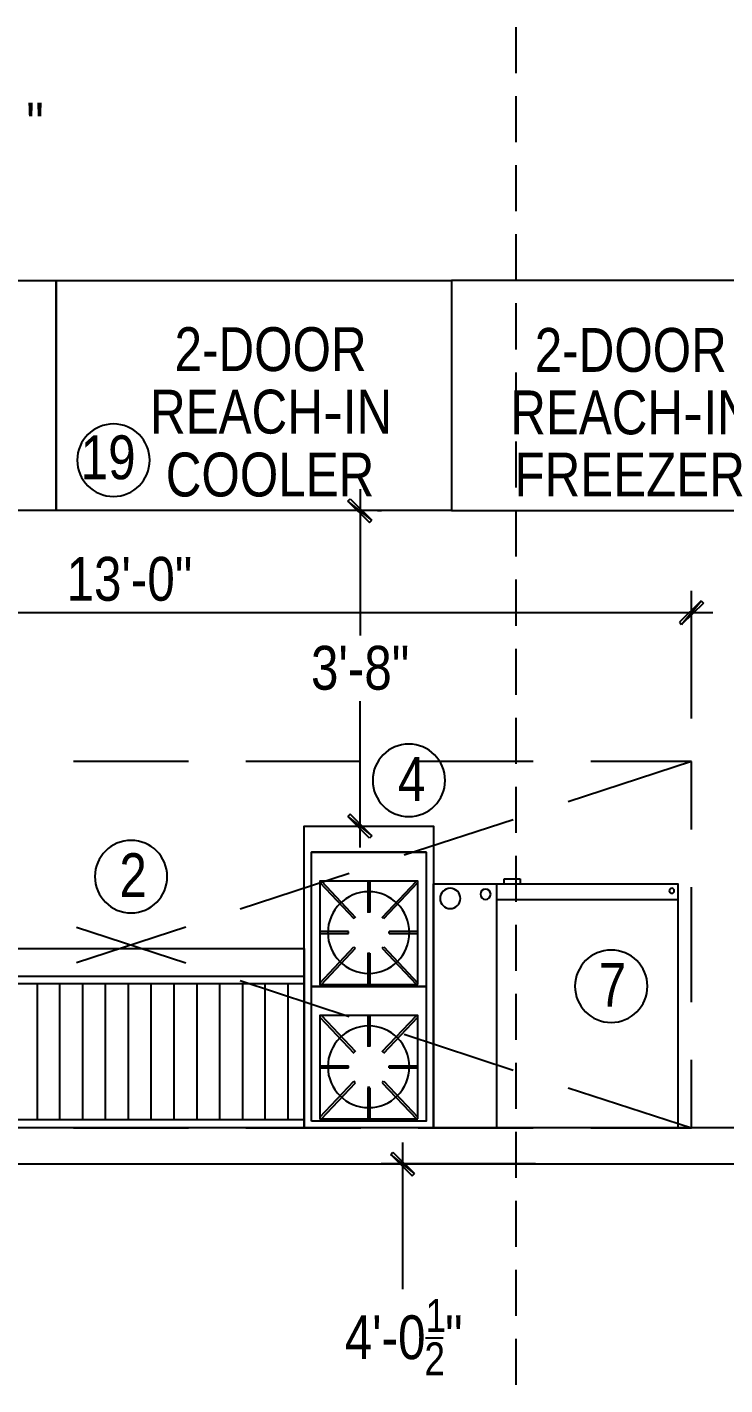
# Model space of a CAD drawing. Header units: millimetres. Extents: x -2604 to 15910, y -8758 to 4238.
# Drawn here: x 6103 to 8570, y -5001 to -205 of the extents above; entities that cross this region are included whole.
import ezdxf
from ezdxf.enums import TextEntityAlignment as Align

# ---------------------------------------------------------------- set-up
doc = ezdxf.new("R2010")
doc.units = ezdxf.units.MM
doc.layers.add('SOURCE_TEXT', color=7, linetype='Continuous')
doc.layers.add('SOURCE_TRACE', color=8, linetype='Continuous')

msp = doc.modelspace()

# ---------------------------------------------------------------- linework, layer by layer
at = {"layer": 'SOURCE_TRACE'}
for p, q in [((7831.3, -204.6), (7831.3, -367.1)), ((7831.3, -448.4), (7831.3, -611)), ((7831.3, -692.2), (7831.3, -854.8)), ((7831.3, -936.1), (7831.3, -1098.6)), ((7831.3, -1179.9), (7831.3, -1343.8)), ((7831.3, -1425.1), (7831.3, -1587.7)), ((7831.3, -1668.9), (7831.3, -1831.5)), ((7280, -1836.9), (7280, -2354.4)), ((7236.6, -1878.9), (7244.8, -1870.8)), ((7322, -1946.7), (7236.6, -1878.9)), ((7236.6, -1878.9), (7313.8, -1954.8)), ((7322, -1946.7), (7236.6, -1878.9)), ((7244.8, -1870.8), (7322, -1946.7)), ((7342.3, -1912.8), (7355.8, -1912.8)), ((7831.3, -1912.8), (7831.3, -2075.3)), ((7313.8, -1954.8), (7322, -1946.7)), ((7831.3, -2156.6), (7831.3, -2319.2)), ((8451.8, -2647), (8451.8, -2195.9)), ((8485.6, -2231.1), (8409.8, -2307)), ((8416.5, -2315.1), (8485.6, -2231.1)), ((8416.5, -2315.1), (8485.6, -2231.1)), ((8493.8, -2239.3), (8416.5, -2315.1)), ((8485.6, -2231.1), (8493.8, -2239.3)), ((4412.1, -2273.1), (8527.6, -2273.1)), ((8409.8, -2307), (8416.5, -2315.1)), ((7831.3, -2400.5), (7831.3, -2563)), ((7280, -3103.5), (7280, -2586.1)), ((7831.3, -2644.3), (7831.3, -2806.9)), ((6673.1, -2798.7), (6266.7, -2798.7)), ((7282.7, -2798.7), (6876.3, -2798.7)), ((7892.3, -2798.7), (7485.9, -2798.7)), ((8451.8, -2798.7), (8015.6, -2941)), ((8451.8, -2798.7), (8095.5, -2798.7)), ((8451.8, -3039.9), (8451.8, -2798.7)), ((7831.3, -2888.1), (7831.3, -3050.7)), ((7244.8, -2985.7), (7236.6, -2993.8)), ((7236.6, -2993.8), (7322, -3061.5)), ((7236.6, -2993.8), (7322, -3061.5)), ((7313.8, -3069.7), (7236.6, -2993.8)), ((7322, -3061.5), (7244.8, -2985.7)), ((7821.8, -3004.7), (7435.8, -3130.6)), ((7322, -3061.5), (7313.8, -3069.7)), ((7342.3, -3027.7), (7355.8, -3027.7)), ((7107.9, -3119.8), (7514.3, -3119.8)), ((7514.3, -3119.8), (7107.9, -3119.8)), ((7831.3, -3132), (7831.3, -3294.5)), ((7242, -3194.3), (6856, -3320.3)), ((7789.3, -3230.9), (7789.3, -3213.3)), ((7789.3, -3213.3), (7846.2, -3213.3)), ((7846.2, -3213.3), (7846.2, -3230.9)), ((7137.7, -3226.8), (7258.3, -3354.2)), ((7143.2, -3221.4), (7263.7, -3350.1)), ((7307.1, -3221.4), (7307.1, -3332.5)), ((7315.2, -3221.4), (7315.2, -3332.5)), ((7358.5, -3350.1), (7479.1, -3221.4)), ((7364, -3354.2), (7484.5, -3226.8)), ((7763.6, -4093.8), (7763.6, -3230.9)), ((8451.8, -3649.5), (8451.8, -3243.1)), ((7763.6, -3286.4), (8403, -3286.4)), ((6277.5, -3384), (6663.6, -3509.9)), ((6663.6, -3384), (6277.5, -3509.9)), ((7239.3, -3400.2), (7137.7, -3400.2)), ((7484.5, -3400.2), (7382.9, -3400.2)), ((7831.3, -3375.8), (7831.3, -3538.4)), ((7239.3, -3408.3), (7137.7, -3408.3)), ((7484.5, -3408.3), (7382.9, -3408.3)), ((7137.7, -3581.7), (7258.3, -3454.4)), ((7143.2, -3587.2), (7263.7, -3458.5)), ((7307.1, -3476.1), (7307.1, -3587.2)), ((7315.2, -3476.1), (7315.2, -3587.2)), ((7358.5, -3458.5), (7479.1, -3587.2)), ((7364, -3454.4), (7484.5, -3581.7)), ((6138, -3583.1), (6138, -4065.4)), ((6217.9, -3583.1), (6217.9, -4065.4)), ((6299.2, -3583.1), (6299.2, -4065.4)), ((6379.1, -3583.1), (6379.1, -4065.4)), ((6460.4, -3583.1), (6460.4, -4065.4)), ((6540.3, -3583.1), (6540.3, -4065.4)), ((6621.6, -3583.1), (6621.6, -4065.4)), ((6702.9, -3583.1), (6702.9, -4065.4)), ((6782.8, -3583.1), (6782.8, -4065.4)), ((6856, -3572.3), (7242, -3699.6)), ((6864.1, -3583.1), (6864.1, -4065.4)), ((6944, -3583.1), (6944, -4065.4)), ((7025.3, -3583.1), (7025.3, -4065.4)), ((7831.3, -3619.7), (7831.3, -3782.2)), ((7137.7, -3702.3), (7258.3, -3829.6)), ((7143.2, -3696.9), (7263.7, -3824.2)), ((7307.1, -3696.9), (7307.1, -3806.6)), ((7315.2, -3696.9), (7315.2, -3806.6)), ((7358.5, -3824.2), (7479.1, -3696.9)), ((7364, -3829.6), (7484.5, -3702.3)), ((7435.8, -3761.9), (7821.8, -3889.2)), ((7239.3, -3875.7), (7137.7, -3875.7)), ((7239.3, -3882.5), (7137.7, -3882.5)), ((7484.5, -3875.7), (7382.9, -3875.7)), ((7484.5, -3882.5), (7382.9, -3882.5)), ((7831.3, -3863.5), (7831.3, -4026.1)), ((8451.8, -4093.8), (8451.8, -3852.7)), ((7137.7, -4055.9), (7258.3, -3928.5)), ((7364, -3928.5), (7484.5, -4055.9)), ((7143.2, -4061.3), (7263.7, -3934)), ((7307.1, -3951.6), (7307.1, -4061.3)), ((7315.2, -3951.6), (7315.2, -4061.3)), ((7358.5, -3934), (7479.1, -4061.3)), ((8015.6, -3951.6), (8451.8, -4093.8)), ((12414.2, -4093.8), (4489.4, -4093.8)), ((6266.7, -4093.8), (6673.1, -4093.8)), ((6876.3, -4093.8), (7282.7, -4093.8)), ((7485.9, -4093.8), (7892.3, -4093.8)), ((7831.3, -4107.3), (7831.3, -4269.9)), ((8095.5, -4093.8), (8451.8, -4093.8)), ((7430.3, -4145.3), (7430.3, -4662.8)), ((4615.3, -4221.1), (12414.2, -4219.8)), ((7900.4, -4221.1), (7354.5, -4221.1)), ((7388.4, -4187.3), (7396.5, -4179.1)), ((7472.3, -4255), (7388.4, -4187.3)), ((7388.4, -4187.3), (7464.2, -4263.1)), ((7472.3, -4255), (7388.4, -4187.3)), ((7396.5, -4179.1), (7472.3, -4255)), ((7464.2, -4263.1), (7472.3, -4255)), ((7831.3, -4351.2), (7831.3, -4513.7)), ((7831.3, -4595), (7831.3, -4757.6)), ((7511.6, -4834.8), (7573.9, -4834.8)), ((7831.3, -4838.9), (7831.3, -5001.4))]:
    msp.add_line(p, q, dxfattribs=at)
for points in [[(6205.7, -1100), (6205.7, -1912.8), (4809.1, -1912.8), (4809.1, -1100)], [(7603.7, -1100), (7603.7, -1912.8), (6205.7, -1912.8), (6205.7, -1100)], [(9000.4, -1100), (7603.7, -1100), (7603.7, -1912.8), (9000.4, -1912.8)], [(7082.2, -4093.8), (7082.2, -3027.7), (7540.1, -3027.7), (7540.1, -4093.8)], [(7107.9, -3593.9), (7107.9, -3119.8), (7514.3, -3119.8), (7514.3, -3593.9)], [(7484.5, -3587.2), (7484.5, -3221.4), (7137.7, -3221.4), (7137.7, -3587.2)], [(7540.1, -4093.8), (7540.1, -3230.9), (8403, -3230.9), (8403, -4093.8)], [(5558.2, -4093.8), (5558.2, -3459.8), (7082.2, -3459.8), (7082.2, -4093.8)], [(5558.2, -4093.8), (5558.2, -3557.4), (7082.2, -3557.4), (7082.2, -4093.8)], [(5583.9, -4065.4), (5583.9, -3583.1), (7082.2, -3583.1), (7082.2, -4065.4)], [(7107.9, -4069.4), (7107.9, -3593.9), (7514.3, -3593.9), (7514.3, -4069.4)], [(7484.5, -4061.3), (7484.5, -3696.9), (7137.7, -3696.9), (7137.7, -4061.3)]]:
    msp.add_lwpolyline(points, close=True, dxfattribs=at)
for points in [[(6408.3, -1606.6), (6395.2, -1607.3), (6382.5, -1609.2), (6370.2, -1612.4), (6358.4, -1616.7), (6347.2, -1622.1), (6336.7, -1628.5), (6326.8, -1635.9), (6317.7, -1644.1), (6309.5, -1653.2), (6302.1, -1663.1), (6295.7, -1673.6), (6290.3, -1684.8), (6286, -1696.6), (6282.8, -1708.9), (6280.9, -1721.6), (6280.2, -1734.7)], [(6536.3, -1734.7), (6535.6, -1721.6), (6533.7, -1708.9), (6530.5, -1696.6), (6526.2, -1684.8), (6520.8, -1673.6), (6514.4, -1663.1), (6507, -1653.2), (6498.8, -1644.1), (6489.7, -1635.9), (6479.8, -1628.5), (6469.3, -1622.1), (6458.1, -1616.7), (6446.3, -1612.4), (6434.1, -1609.2), (6421.3, -1607.3), (6408.3, -1606.6)], [(6280.2, -1734.7), (6280.9, -1747.7), (6282.8, -1760.5), (6286, -1772.7), (6290.3, -1784.5), (6295.7, -1795.7), (6302.1, -1806.2), (6309.5, -1816.1), (6317.7, -1825.2), (6326.8, -1833.4), (6336.7, -1840.8), (6347.2, -1847.2), (6358.4, -1852.6), (6370.2, -1856.9), (6382.5, -1860.1), (6395.2, -1862), (6408.3, -1862.7)], [(6408.3, -1862.7), (6421.3, -1862), (6434.1, -1860.1), (6446.3, -1856.9), (6458.1, -1852.6), (6469.3, -1847.2), (6479.8, -1840.8), (6489.7, -1833.4), (6498.8, -1825.2), (6507, -1816.1), (6514.4, -1806.2), (6520.8, -1795.7), (6526.2, -1784.5), (6530.5, -1772.7), (6533.7, -1760.5), (6535.6, -1747.7), (6536.3, -1734.7)], [(7452.7, -2737.8), (7439.6, -2738.4), (7426.9, -2740.4), (7414.6, -2743.5), (7402.9, -2747.8), (7391.7, -2753.2), (7381.1, -2759.6), (7371.3, -2767), (7362.2, -2775.3), (7353.9, -2784.4), (7346.5, -2794.2), (7340.1, -2804.8), (7334.7, -2816), (7330.4, -2827.7), (7327.3, -2840), (7325.3, -2852.7), (7324.7, -2865.8)], [(7580.7, -2865.8), (7580.1, -2852.7), (7578.1, -2840), (7575, -2827.7), (7570.7, -2816), (7565.3, -2804.8), (7558.9, -2794.2), (7551.5, -2784.4), (7543.2, -2775.3), (7534.1, -2767), (7524.3, -2759.6), (7513.7, -2753.2), (7502.5, -2747.8), (7490.8, -2743.5), (7478.5, -2740.4), (7465.8, -2738.4), (7452.7, -2737.8)], [(7324.7, -2865.8), (7325.3, -2878.9), (7327.3, -2891.6), (7330.4, -2903.9), (7334.7, -2915.6), (7340.1, -2926.8), (7346.5, -2937.4), (7353.9, -2947.2), (7362.2, -2956.3), (7371.3, -2964.6), (7381.1, -2972), (7391.7, -2978.4), (7402.9, -2983.8), (7414.6, -2988.1), (7426.9, -2991.2), (7439.6, -2993.2), (7452.7, -2993.8)], [(7452.7, -2993.8), (7465.8, -2993.2), (7478.5, -2991.2), (7490.8, -2988.1), (7502.5, -2983.8), (7513.7, -2978.4), (7524.3, -2972), (7534.1, -2964.6), (7543.2, -2956.3), (7551.5, -2947.2), (7558.9, -2937.4), (7565.3, -2926.8), (7570.7, -2915.6), (7575, -2903.9), (7578.1, -2891.6), (7580.1, -2878.9), (7580.7, -2865.8)], [(6470.6, -3077.8), (6457.5, -3078.5), (6444.8, -3080.4), (6432.5, -3083.6), (6420.7, -3087.9), (6409.5, -3093.3), (6399, -3099.7), (6389.1, -3107), (6380, -3115.3), (6371.8, -3124.4), (6364.4, -3134.2), (6358, -3144.8), (6352.6, -3156), (6348.3, -3167.8), (6345.2, -3180), (6343.2, -3192.7), (6342.6, -3205.8)], [(6598.6, -3205.8), (6597.9, -3192.7), (6596, -3180), (6592.8, -3167.8), (6588.5, -3156), (6583.1, -3144.8), (6576.7, -3134.2), (6569.3, -3124.4), (6561.1, -3115.3), (6552, -3107), (6542.1, -3099.7), (6531.6, -3093.3), (6520.4, -3087.9), (6508.6, -3083.6), (6496.4, -3080.4), (6483.7, -3078.5), (6470.6, -3077.8)], [(6342.6, -3205.8), (6343.2, -3218.9), (6345.2, -3231.6), (6348.3, -3243.9), (6352.6, -3255.6), (6358, -3266.8), (6364.4, -3277.4), (6371.8, -3287.2), (6380, -3296.3), (6389.1, -3304.6), (6399, -3312), (6409.5, -3318.4), (6420.7, -3323.8), (6432.5, -3328.1), (6444.8, -3331.2), (6457.5, -3333.2), (6470.6, -3333.8)], [(6470.6, -3333.8), (6483.7, -3333.2), (6496.4, -3331.2), (6508.6, -3328.1), (6520.4, -3323.8), (6531.6, -3318.4), (6542.1, -3312), (6552, -3304.6), (6561.1, -3296.3), (6569.3, -3287.2), (6576.7, -3277.4), (6583.1, -3266.8), (6588.5, -3255.6), (6592.8, -3243.9), (6596, -3231.6), (6597.9, -3218.9), (6598.6, -3205.8)], [(7310.5, -3259.3), (7295.7, -3260.1), (7281.4, -3262.3), (7267.6, -3265.8), (7254.3, -3270.7), (7241.7, -3276.7), (7229.8, -3284), (7218.7, -3292.3), (7208.4, -3301.6), (7199.1, -3311.8), (7190.8, -3322.9), (7183.6, -3334.8), (7177.5, -3347.4), (7172.7, -3360.7), (7169.1, -3374.5), (7166.9, -3388.8), (7166.2, -3403.6)], [(7454.7, -3403.6), (7454, -3388.8), (7451.8, -3374.5), (7448.2, -3360.7), (7443.4, -3347.4), (7437.3, -3334.8), (7430.1, -3322.9), (7421.8, -3311.8), (7412.5, -3301.6), (7402.2, -3292.3), (7391.1, -3284), (7379.2, -3276.7), (7366.6, -3270.7), (7353.4, -3265.8), (7339.5, -3262.3), (7325.2, -3260.1), (7310.5, -3259.3)], [(7599, -3247.1), (7591.8, -3247.9), (7585, -3250), (7578.9, -3253.3), (7573.6, -3257.7), (7569.2, -3263), (7565.9, -3269.1), (7563.8, -3275.8), (7563.1, -3283)], [(7634.9, -3283), (7634.2, -3275.8), (7632.1, -3269.1), (7628.8, -3263), (7624.4, -3257.7), (7619.1, -3253.3), (7613, -3250), (7606.2, -3247.9), (7599, -3247.1)], [(7723.6, -3249.8), (7716.5, -3251.3), (7710.7, -3255.2), (7706.8, -3261), (7705.3, -3268.1)], [(7741.9, -3268.1), (7740.5, -3261), (7736.6, -3255.2), (7730.8, -3251.3), (7723.6, -3249.8)], [(8382, -3247.1), (8378.6, -3247.8), (8375.8, -3249.7), (8373.9, -3252.5), (8373.2, -3255.9)], [(8373.2, -3255.9), (8373.9, -3259.4), (8375.8, -3262.2), (8378.6, -3264.1), (8382, -3264.7)], [(8390.8, -3255.9), (8390.1, -3252.5), (8388.2, -3249.7), (8385.4, -3247.8), (8382, -3247.1)], [(8382, -3264.7), (8385.4, -3264.1), (8388.2, -3262.2), (8390.1, -3259.4), (8390.8, -3255.9)], [(7563.1, -3283), (7563.8, -3290.3), (7565.9, -3297), (7569.2, -3303.1), (7573.6, -3308.4), (7578.9, -3312.8), (7585, -3316.1), (7591.8, -3318.2), (7599, -3318.9)], [(7599, -3318.9), (7606.2, -3318.2), (7613, -3316.1), (7619.1, -3312.8), (7624.4, -3308.4), (7628.8, -3303.1), (7632.1, -3297), (7634.2, -3290.3), (7634.9, -3283)], [(7705.3, -3268.1), (7706.8, -3275.3), (7710.7, -3281.1), (7716.5, -3285), (7723.6, -3286.4)], [(7723.6, -3286.4), (7730.8, -3285), (7736.6, -3281.1), (7740.5, -3275.3), (7741.9, -3268.1)], [(7263.2, -3348.6), (7258, -3353.6)], [(7314.1, -3331.2), (7306.8, -3331.2)], [(7363, -3353.6), (7357.7, -3348.6)], [(7166.2, -3403.6), (7166.9, -3418.4), (7169.1, -3432.7), (7172.7, -3446.5), (7177.5, -3459.8), (7183.6, -3472.4), (7190.8, -3484.3), (7199.1, -3495.4), (7208.4, -3505.6), (7218.7, -3514.9), (7229.8, -3523.2), (7241.7, -3530.5), (7254.3, -3536.5), (7267.6, -3541.4), (7281.4, -3544.9), (7295.7, -3547.1), (7310.5, -3547.9)], [(7238.1, -3400), (7238.1, -3407.2)], [(7310.5, -3547.9), (7325.2, -3547.1), (7339.5, -3544.9), (7353.4, -3541.4), (7366.6, -3536.5), (7379.2, -3530.5), (7391.1, -3523.2), (7402.2, -3514.9), (7412.5, -3505.6), (7421.8, -3495.4), (7430.1, -3484.3), (7437.3, -3472.4), (7443.4, -3459.8), (7448.2, -3446.5), (7451.8, -3432.7), (7454, -3418.4), (7454.7, -3403.6)], [(7382.8, -3407.2), (7382.8, -3400)], [(7258, -3453.6), (7263.2, -3458.6)], [(7357.7, -3458.6), (7363, -3453.6)], [(7306.8, -3476), (7314.1, -3476)], [(8168, -3465.2), (8154.9, -3465.9), (8142.2, -3467.8), (8129.9, -3471), (8118.1, -3475.3), (8106.9, -3480.7), (8096.4, -3487.1), (8086.5, -3494.5), (8077.4, -3502.7), (8069.2, -3511.8), (8061.8, -3521.7), (8055.4, -3532.2), (8050, -3543.4), (8045.7, -3555.2), (8042.5, -3567.5), (8040.6, -3580.2), (8039.9, -3593.3)], [(8296, -3593.3), (8295.3, -3580.2), (8293.4, -3567.5), (8290.2, -3555.2), (8285.9, -3543.4), (8280.5, -3532.2), (8274.1, -3521.7), (8266.7, -3511.8), (8258.5, -3502.7), (8249.4, -3494.5), (8239.5, -3487.1), (8229, -3480.7), (8217.8, -3475.3), (8206, -3471), (8193.8, -3467.8), (8181.1, -3465.9), (8168, -3465.2)], [(8039.9, -3593.3), (8040.6, -3606.3), (8042.5, -3619.1), (8045.7, -3631.3), (8050, -3643.1), (8055.4, -3654.3), (8061.8, -3664.8), (8069.2, -3674.7), (8077.4, -3683.8), (8086.5, -3692), (8096.4, -3699.4), (8106.9, -3705.8), (8118.1, -3711.2), (8129.9, -3715.5), (8142.2, -3718.7), (8154.9, -3720.6), (8168, -3721.3)], [(8168, -3721.3), (8181.1, -3720.6), (8193.8, -3718.7), (8206, -3715.5), (8217.8, -3711.2), (8229, -3705.8), (8239.5, -3699.4), (8249.4, -3692), (8258.5, -3683.8), (8266.7, -3674.7), (8274.1, -3664.8), (8280.5, -3654.3), (8285.9, -3643.1), (8290.2, -3631.3), (8293.4, -3619.1), (8295.3, -3606.3), (8296, -3593.3)], [(7310.5, -3733.5), (7295.7, -3734.2), (7281.4, -3736.4), (7267.6, -3739.9), (7254.3, -3744.8), (7241.7, -3750.9), (7229.8, -3758.1), (7218.7, -3766.4), (7208.4, -3775.7), (7199.1, -3786), (7190.8, -3797.1), (7183.6, -3809), (7177.5, -3821.6), (7172.7, -3834.8), (7169.1, -3848.7), (7166.9, -3863), (7166.2, -3877.7)], [(7454.7, -3877.7), (7454, -3863), (7451.8, -3848.7), (7448.2, -3834.8), (7443.4, -3821.6), (7437.3, -3809), (7430.1, -3797.1), (7421.8, -3786), (7412.5, -3775.7), (7402.2, -3766.4), (7391.1, -3758.1), (7379.2, -3750.9), (7366.6, -3744.8), (7353.4, -3739.9), (7339.5, -3736.4), (7325.2, -3734.2), (7310.5, -3733.5)], [(7263.2, -3822.8), (7258, -3827.8)], [(7314.1, -3805.3), (7306.8, -3805.3)], [(7363, -3827.8), (7357.7, -3822.8)], [(7166.2, -3877.7), (7166.9, -3892.5), (7169.1, -3906.8), (7172.7, -3920.6), (7177.5, -3933.9), (7183.6, -3946.5), (7190.8, -3958.4), (7199.1, -3969.5), (7208.4, -3979.7), (7218.7, -3989.1), (7229.8, -3997.4), (7241.7, -4004.6), (7254.3, -4010.7), (7267.6, -4015.5), (7281.4, -4019.1), (7295.7, -4021.3), (7310.5, -4022)], [(7238.1, -3874.1), (7238.1, -3881.4)], [(7310.5, -4022), (7325.2, -4021.3), (7339.5, -4019.1), (7353.4, -4015.5), (7366.6, -4010.7), (7379.2, -4004.6), (7391.1, -3997.4), (7402.2, -3989.1), (7412.5, -3979.7), (7421.8, -3969.5), (7430.1, -3958.4), (7437.3, -3946.5), (7443.4, -3933.9), (7448.2, -3920.6), (7451.8, -3906.8), (7454, -3892.5), (7454.7, -3877.7)], [(7382.8, -3881.4), (7382.8, -3874.1)], [(7258, -3927.7), (7263.2, -3932.7)], [(7357.7, -3932.7), (7363, -3927.7)], [(7306.8, -3950.1), (7314.1, -3950.1)]]:
    msp.add_lwpolyline(points, dxfattribs=at)

# ---------------------------------------------------------------- texts
at = {"layer": 'SOURCE_TEXT'}
for s, height, p, p2 in [('"', 155, (6100.1, -625.9), (6162, -625.9)), ('2-DOOR', 154.99, (6624.3, -1419.7), (7303.3, -1419.7)), ('2-DOOR', 154.99, (7897.7, -1422.4), (8576.6, -1422.4)), ('REACH', 154.99, (6537.6, -1640.5), (7148.6, -1640.5)), ('IN', 154.99, (7219, -1640.5), (7393.6, -1640.5)), ('REACH', 154.99, (7811, -1643.2), (8422, -1643.2)), ('IN', 154.99, (8493.8, -1643.2), (8668.3, -1643.2)), ('-', 155, (7148.6, -1640.5), (7219.5, -1640.5)), ('-', 155, (8422, -1643.2), (8492.9, -1643.2)), ('19', 154.99, (6292.4, -1801.7), (6486.6, -1801.7)), ('COOLER', 154.99, (6593.2, -1862.7), (7330.4, -1862.7)), ('FREEZER', 154.99, (7825.9, -1862.7), (8640.7, -1862.7)), ('13\'-0"', 154.99, (6242.3, -2231.1), (6687.1, -2231.1)), ('3\'-8"', 154.99, (7106.6, -2545.4), (7454.2, -2545.4)), ('4', 155, (7414.1, -2938.3), (7511.2, -2938.3)), ('2', 155, (6429.2, -3278.3), (6526.3, -3278.3)), ('7', 155, (8123.9, -3665.7), (8221, -3665.7)), ('1', 116.2, (7511.6, -4814.5), (7584.4, -4814.5)), ("4'-0", 154.99, (7225.8, -4910.7), (7511.5, -4910.7)), ('"', 155, (7580.7, -4910.7), (7642.7, -4910.7)), ('2', 116.2, (7507.6, -4967.6), (7580.4, -4967.6))]:
    msp.add_text(s, height=height, dxfattribs=at).set_placement(p, p2, align=Align.FIT)

doc.saveas('drawing.dxf')
